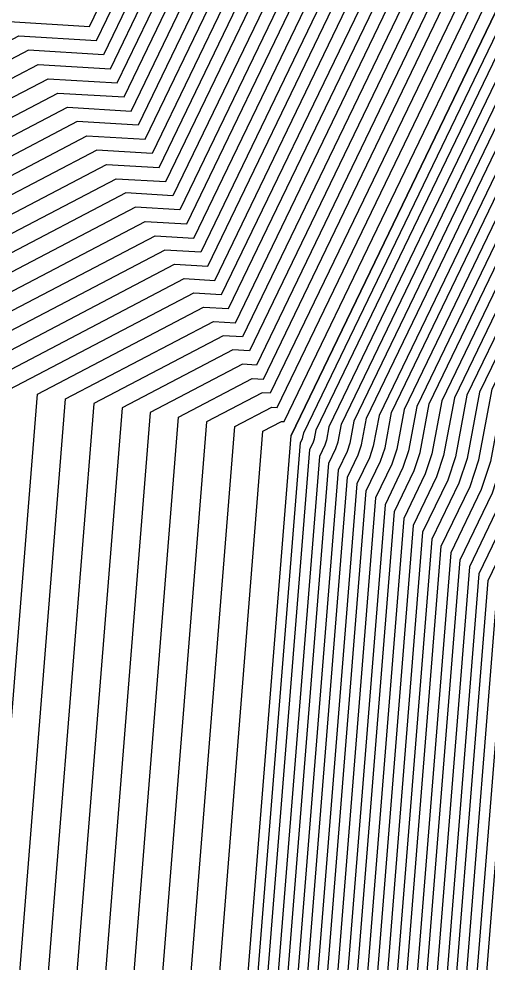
# Model space of a CAD drawing. Extents: x 7084 to 11035, y 13750 to 16729.
# Drawn here: x 8542.6 to 8570.5, y 15170.8 to 15227 of the extents above; entities that cross this region are included whole.
import ezdxf

# ---------------------------------------------------------------- set-up
doc = ezdxf.new("R2010")
doc.units = 0
doc.layers.add('Default', color=7, linetype='Continuous')

msp = doc.modelspace()

# ---------------------------------------------------------------- linework, layer by layer
at = {"layer": 'Default'}
for points in [[(8543.731, 15224.257), (8548.015, 15224.001), (8608.167, 15348.602), (8619.816, 15350.394), (8671.375, 15423.436), (8680.037, 15419.254), (8752.835, 15400.272), (8830.923, 15449.077), (8750.931, 15546.003), (8705.817, 15501.824), (8697.154, 15506.006), (8742.269, 15550.185), (8754.897, 15575.934), (8851.57, 15644.68), (9014.841, 15683.349), (9023.928, 15697.966), (9051.192, 15679.126), (9257.428, 15672.681), (9373.436, 15631.864), (9491.592, 15586.749), (9528.267, 15596.494), (9852.659, 15508.414)], [(8554.218, 15211.421), (8616.783, 15341.019), (8621.712, 15341.778), (8675.338, 15417.749), (8679.003, 15415.98), (8754.721, 15396.237), (8835.941, 15446.999), (8752.74, 15547.813), (8705.817, 15501.862), (8702.152, 15503.631), (8749.075, 15549.582), (8754.418, 15560.476), (8854.969, 15631.978), (9024.787, 15672.198), (9028.632, 15678.383), (9040.167, 15670.412), (9254.674, 15663.709), (9375.334, 15621.254), (9498.229, 15574.33), (9513.746, 15578.453), (9851.149, 15486.841)], [(8554.632, 15210.583), (8617.358, 15340.514), (8621.838, 15341.203), (8675.603, 15417.37), (8678.934, 15415.762), (8754.846, 15395.968), (8836.275, 15446.861), (8752.861, 15547.933), (8705.817, 15501.864), (8702.485, 15503.473), (8749.529, 15549.542), (8754.386, 15559.445), (8855.195, 15631.132), (9025.45, 15671.455), (9028.946, 15677.077), (9039.432, 15669.831), (9254.49, 15663.11), (9375.461, 15620.547), (9498.672, 15573.502), (9512.778, 15577.25), (9851.048, 15485.402)], [(8555.046, 15209.744), (8617.932, 15340.009), (8621.964, 15340.629), (8675.867, 15416.991), (8678.865, 15415.543), (8754.972, 15395.699), (8836.61, 15446.722), (8752.981, 15548.054), (8705.817, 15501.867), (8702.818, 15503.314), (8749.983, 15549.501), (8754.354, 15558.415), (8855.422, 15630.285), (9026.113, 15670.712), (9029.259, 15675.772), (9038.696, 15669.25), (9254.307, 15662.512), (9375.588, 15619.839), (9499.115, 15572.675), (9511.81, 15576.048), (9850.947, 15483.964)], [(8547.923, 15087.875), (8557.091, 15202.47), (8558.189, 15203.045), (8558.354, 15203.035), (8622.527, 15335.965), (8622.975, 15336.034), (8677.981, 15413.958), (8678.314, 15413.797), (8755.978, 15393.547), (8839.286, 15445.614), (8753.946, 15549.019), (8705.817, 15501.887), (8705.483, 15502.048), (8753.613, 15549.18), (8754.099, 15550.17), (8857.234, 15623.511), (9031.418, 15664.765), (9031.768, 15665.327), (9032.816, 15664.603), (9252.838, 15657.727), (9376.6, 15614.181), (9502.655, 15566.051), (9504.065, 15566.426), (9850.141, 15472.458)], [(9842.516, 15470.733), (9504.246, 15562.581), (9500.8, 15563.845), (9377.589, 15610.889), (9374.372, 15609.051), (9253.401, 15651.614), (9248.404, 15651.155), (9033.345, 15657.875), (9029.611, 15657.588), (8859.356, 15617.265), (8758.547, 15545.578), (8841.962, 15444.506), (8756.984, 15391.395), (8681.071, 15411.188), (8627.307, 15335.021), (8626.95, 15334.023), (8626.72, 15333.334), (8563.995, 15203.402)], [(9833.916, 15470.404), (9505.559, 15559.561), (9498.174, 15562.269), (9378.573, 15607.935), (9371.68, 15603.996), (9254.255, 15645.312), (9243.546, 15644.327), (9034.789, 15650.851), (9026.789, 15650.236), (8861.523, 15611.094), (8763.668, 15541.508), (8844.638, 15443.398), (8757.989, 15389.242), (8684.302, 15408.456), (8632.112, 15334.521), (8631.348, 15332.382), (8630.856, 15330.905), (8569.969, 15204.781)], [(8575.409, 14943.072), (8560.589, 15082.801), (8562.575, 15087.314), (8571.044, 15193.17), (8573.391, 15198.044), (8574.113, 15200.21), (8575.196, 15205.987), (8634.475, 15328.78), (8635.197, 15330.946), (8636.318, 15334.083), (8687.128, 15406.065), (8758.869, 15387.359), (8846.979, 15442.428), (8768.148, 15537.947), (8863.418, 15605.694), (9024.319, 15643.802), (9036.053, 15644.705), (9239.295, 15638.354), (9255.001, 15639.798), (9369.325, 15599.573), (9379.435, 15605.35), (9495.876, 15560.89), (9506.708, 15556.919), (9826.391, 15470.117)], [(9688.501, 14704.326), (9477.865, 14633.375), (9196.278, 14637.809), (9189.637, 14630.988), (9165.869, 14634.836), (9164.296, 14646.38), (8940.356, 14684.072), (8771.848, 14688.507), (8634.38, 14688.507), (8552.343, 14715.113), (8532.07, 14723.159), (8509.898, 14791.893), (8549.808, 14927.143), (8534.287, 15073.48), (8526.423, 15095.168), (8535.292, 15206.029), (8550.671, 15214.075), (8552.978, 15213.937), (8615.06, 15342.536), (8621.332, 15343.501), (8674.546, 15418.887), (8679.21, 15416.635), (8754.344, 15397.044), (8834.937, 15447.415)], [(8930.703, 14675.449), (8768.742, 14679.711), (8636.617, 14679.711), (8557.768, 14705.284), (8515.774, 14721.95), (8494.463, 14788.013), (8532.822, 14918.008), (8517.905, 15058.658), (8501.614, 15103.583), (8510.139, 15210.136), (8541.996, 15226.802), (8546.774, 15226.517), (8606.444, 15350.118)], [(9685.498, 14686.662), (9482.502, 14618.284), (9211.128, 14622.558), (9197.846, 14608.915), (9150.31, 14616.611), (9147.164, 14639.699), (8931.347, 14676.024), (8768.949, 14680.298), (8636.468, 14680.298), (8557.406, 14705.94), (8516.86, 14722.031), (8495.492, 14788.272), (8533.955, 14918.617), (8518.997, 15059.646), (8503.268, 15103.022), (8511.816, 15209.863), (8542.574, 15225.954), (8547.188, 15225.678), (8607.018, 15349.613)], [(8607.593, 15349.107), (8547.601, 15224.839), (8543.153, 15225.105), (8513.492, 15209.589), (8504.922, 15102.461), (8520.089, 15060.634), (8535.087, 14919.226), (8496.521, 14788.53), (8517.947, 14722.111), (8557.044, 14706.595), (8636.318, 14680.884), (8769.156, 14680.884), (8931.99, 14676.599), (9148.387, 14640.176), (9151.421, 14617.913), (9197.259, 14610.492), (9210.067, 14623.647), (9482.171, 14619.362), (9685.713, 14687.924)], [(9686.142, 14690.447), (9481.508, 14621.518), (9207.946, 14625.826), (9196.087, 14613.645), (9153.644, 14620.516), (9150.835, 14641.13), (8933.277, 14677.749), (8769.57, 14682.057), (8636.02, 14682.057), (8556.321, 14707.905), (8520.12, 14722.273), (8498.579, 14789.048), (8537.352, 14920.444), (8522.274, 15062.61), (8508.23, 15101.339), (8516.846, 15209.041), (8544.309, 15223.408), (8548.428, 15223.162), (8608.741, 15348.096)], [(8538.484, 14921.053), (8523.366, 15063.598), (8509.884, 15100.778), (8518.523, 15208.767), (8544.888, 15222.56), (8548.842, 15222.324), (8609.316, 15347.591)], [(8539.617, 14921.662), (8524.458, 15064.587), (8511.538, 15100.217), (8520.2, 15208.494), (8545.466, 15221.711), (8549.255, 15221.485), (8609.89, 15347.085)], [(8610.465, 15346.58), (8549.669, 15220.646), (8546.044, 15220.863), (8521.877, 15208.22), (8513.192, 15099.656), (8525.55, 15065.575), (8540.749, 14922.271), (8501.666, 14789.824), (8523.379, 14722.514), (8555.236, 14709.871), (8635.573, 14683.816), (8770.191, 14683.816), (8935.208, 14679.473), (9154.506, 14642.562), (9156.978, 14624.422), (9194.328, 14618.375), (9204.764, 14629.094)], [(9687, 14695.494), (9480.183, 14625.829), (9203.703, 14630.184), (9193.741, 14619.952), (9158.089, 14625.723), (9155.73, 14643.039), (8935.852, 14680.048), (8770.398, 14684.402), (8635.424, 14684.402), (8554.874, 14710.526), (8524.465, 14722.595), (8502.695, 14790.082), (8541.881, 14922.88), (8526.642, 15066.563), (8514.846, 15099.095), (8523.554, 15207.946), (8546.623, 15220.014), (8550.083, 15219.808), (8611.039, 15346.074)], [(8611.613, 15345.569), (8550.496, 15218.969), (8547.201, 15219.166), (8525.23, 15207.672), (8516.499, 15098.534), (8527.734, 15067.551), (8543.014, 14923.489), (8503.724, 14790.341), (8525.552, 14722.676), (8554.513, 14711.182), (8635.275, 14684.989), (8770.605, 14684.989), (8936.495, 14680.623), (9156.953, 14643.516), (9159.2, 14627.025), (9193.155, 14621.528), (9202.642, 14631.273), (9479.852, 14626.907), (9687.214, 14696.756)], [(8544.146, 14924.098), (8528.826, 15068.539), (8518.153, 15097.973), (8526.907, 15207.398), (8547.779, 15218.317), (8550.91, 15218.13), (8612.188, 15345.063)], [(9687.643, 14699.279), (9479.19, 14629.063), (9200.521, 14633.452), (9191.982, 14624.681), (9161.423, 14629.629), (9159.401, 14644.471), (8937.782, 14681.773), (8771.02, 14686.161), (8634.976, 14686.161), (8553.789, 14712.492), (8527.724, 14722.837), (8505.782, 14790.858), (8545.278, 14924.707), (8529.919, 15069.527), (8519.807, 15097.412), (8528.584, 15207.125), (8548.358, 15217.469), (8551.323, 15217.292), (8612.762, 15344.558)], [(8613.337, 15344.052), (8551.737, 15216.453), (8548.936, 15216.62), (8530.261, 15206.851), (8521.461, 15096.851), (8531.011, 15070.516), (8546.411, 14925.316), (8506.811, 14791.117), (8528.811, 14722.917), (8553.428, 14713.148), (8634.827, 14686.748), (8771.227, 14686.748), (8938.426, 14682.348), (9160.625, 14644.948), (9162.535, 14630.931), (9191.396, 14626.258), (9199.46, 14634.541), (9478.859, 14630.141), (9687.857, 14700.541)], [(8613.911, 15343.547), (8552.15, 15215.614), (8549.514, 15215.772), (8531.938, 15206.577), (8523.115, 15096.29), (8532.103, 15071.504), (8547.543, 14925.925), (8507.84, 14791.376), (8529.897, 14722.998), (8553.066, 14713.803), (8634.678, 14687.334), (8771.434, 14687.334), (8939.069, 14682.923), (9161.848, 14645.425), (9163.646, 14632.232), (9190.809, 14627.835), (9198.399, 14635.63), (9478.527, 14631.219), (9688.072, 14701.802)], [(8939.713, 14683.498), (8771.641, 14687.92), (8634.529, 14687.92), (8552.704, 14714.458), (8530.984, 14723.079), (8508.869, 14791.634), (8548.675, 14926.534), (8533.195, 15072.492), (8524.769, 15095.729), (8533.615, 15206.303), (8550.093, 15214.923), (8552.564, 15214.776), (8614.485, 15343.041)], [(8615.634, 15342.03), (8553.391, 15213.098), (8551.249, 15213.227), (8536.968, 15205.756), (8528.077, 15094.607), (8535.379, 15074.468), (8550.94, 14927.752), (8510.927, 14792.152), (8533.156, 14723.24)], [(9688.93, 14706.849), (9477.202, 14635.531), (9194.156, 14639.988), (9188.464, 14634.141), (9168.091, 14637.439), (9166.743, 14647.334), (8941.644, 14685.222), (8772.262, 14689.679), (8634.082, 14689.679), (8551.619, 14716.424), (8534.243, 14723.32), (8511.956, 14792.41), (8552.072, 14928.362), (8536.471, 15075.456), (8529.731, 15094.046), (8538.645, 15205.482), (8551.828, 15212.378), (8553.805, 15212.26), (8616.209, 15341.525)], [(9689.788, 14711.896), (9475.878, 14639.842), (9189.914, 14644.346), (9186.119, 14640.448), (9172.537, 14642.646), (9171.638, 14649.243), (8944.218, 14687.522), (8773.09, 14692.025), (8633.485, 14692.025), (8550.173, 14719.045), (8538.588, 14723.643), (8516.071, 14793.445), (8556.602, 14930.798), (8540.84, 15079.409), (8536.346, 15091.802), (8545.353, 15204.387), (8554.141, 15208.984), (8555.459, 15208.905), (8618.506, 15339.503)], [(8619.081, 15338.998), (8555.873, 15208.067), (8554.719, 15208.136), (8547.03, 15204.113), (8538, 15091.241), (8541.932, 15080.397), (8557.734, 14931.407), (8517.1, 14793.704), (8539.675, 14723.723), (8549.811, 14719.7), (8633.336, 14692.611), (8773.297, 14692.611), (8944.861, 14688.096), (9172.862, 14649.72), (9173.648, 14643.948), (9185.532, 14642.024), (9188.853, 14645.435)], [(8619.655, 15338.492), (8556.286, 15207.228), (8555.298, 15207.287), (8548.707, 15203.839), (8539.654, 15090.68), (8543.024, 15081.385), (8558.866, 14932.016), (8518.129, 14793.962), (8540.761, 14723.804), (8549.449, 14720.356), (8633.187, 14693.198), (8773.504, 14693.198), (8945.505, 14688.671), (9174.086, 14650.197), (9174.76, 14645.25), (9184.946, 14643.601), (9187.792, 14646.524), (9475.215, 14641.998), (9690.217, 14714.42)], [(8620.23, 15337.987), (8556.7, 15206.389), (8555.876, 15206.439), (8550.383, 15203.565), (8541.308, 15090.119), (8544.116, 15082.373), (8559.999, 14932.625), (8519.158, 14794.221), (8541.848, 14723.884), (8549.088, 14721.011), (8633.038, 14693.784), (8773.711, 14693.784), (8946.148, 14689.246), (9175.309, 14650.675), (9175.871, 14646.552), (9184.36, 14645.178)], [(9690.646, 14716.943), (9474.553, 14644.154), (9185.671, 14648.703), (9183.773, 14646.754), (9176.982, 14647.854), (9176.533, 14651.152), (8946.792, 14689.821), (8773.918, 14694.37), (8632.889, 14694.37), (8548.726, 14721.666), (8542.934, 14723.965), (8520.187, 14794.48), (8561.131, 14933.234), (8545.209, 15083.362), (8542.962, 15089.558), (8552.06, 15203.291), (8556.454, 15205.59), (8557.113, 15205.551), (8620.804, 15337.481)], [(8621.378, 15336.976), (8557.527, 15204.712), (8557.033, 15204.742), (8553.737, 15203.018), (8544.616, 15088.997), (8546.301, 15084.35), (8562.264, 14933.843), (8521.216, 14794.738), (8544.02, 14724.046), (8548.364, 14722.322), (8632.739, 14694.957), (8774.125, 14694.957), (8947.436, 14690.396), (9177.757, 14651.629), (9178.094, 14649.155), (9183.187, 14648.331), (9184.61, 14649.792), (9474.222, 14645.232), (9690.86, 14718.205)], [(9178.98, 14652.106), (8948.079, 14690.971), (8774.332, 14695.543), (8632.59, 14695.543), (8548.003, 14722.977), (8545.107, 14724.126), (8522.245, 14794.997), (8563.396, 14934.452), (8547.393, 15085.338), (8546.269, 15088.436), (8555.414, 15202.744), (8557.611, 15203.893), (8557.941, 15203.873), (8621.953, 15336.47)], [(8549.577, 15087.314), (8558.768, 15202.196), (8623.102, 15335.459), (8558.768, 15202.196)], [(8775.123, 14696.888), (8774.729, 14697.151), (8632.784, 14697.151), (8632.596, 14697.421), (8577.649, 14878.287), (8577.551, 14878.582), (8566.104, 14935.818), (8566.104, 14936.007), (8550.078, 15087.109), (8550.168, 15087.314), (8559.326, 15201.786), (8559.432, 15202.007), (8559.465, 15202.106), (8559.514, 15202.369), (8623.619, 15335.156)], [(8948.874, 14692.498), (8775.501, 14697.06), (8774.713, 14697.586), (8633.277, 14697.586), (8632.899, 14698.127), (8578.15, 14878.344), (8577.953, 14878.935), (8566.547, 14935.966), (8566.547, 14936.343), (8550.578, 15086.904), (8550.759, 15087.314), (8559.884, 15201.376), (8560.097, 15201.819), (8560.163, 15202.016), (8560.261, 15202.541), (8624.136, 15334.852)], [(8624.653, 15334.548), (8561.008, 15202.713), (8560.86, 15201.925), (8560.762, 15201.63), (8560.442, 15200.965), (8551.35, 15087.314), (8551.079, 15086.699), (8566.99, 14936.679), (8566.99, 14936.113), (8578.355, 14879.288), (8578.65, 14878.402), (8633.203, 14698.833), (8633.769, 14698.02), (8774.696, 14698.02), (8775.878, 14697.233), (8948.628, 14692.687), (8949.76, 14692.761), (9179.335, 14654.119)], [(8948.382, 14692.875), (8776.256, 14697.405), (8774.68, 14698.455), (8634.262, 14698.455), (8633.507, 14699.539), (8579.151, 14878.459), (8578.757, 14879.641), (8567.433, 14936.261), (8567.433, 14937.016), (8551.579, 15086.494), (8551.94, 15087.314), (8561, 15200.555), (8561.426, 15201.441), (8561.558, 15201.835), (8561.755, 15202.885), (8625.169, 15334.245)], [(8625.686, 15333.941), (8562.501, 15203.058), (8562.255, 15201.745), (8562.091, 15201.253), (8561.558, 15200.145), (8552.531, 15087.314), (8552.08, 15086.289), (8567.876, 14937.352), (8567.876, 14936.409), (8579.159, 14879.993), (8579.652, 14878.516), (8633.81, 14700.244), (8634.754, 14698.89), (8774.664, 14698.89), (8776.633, 14697.577), (8948.135, 14693.064), (8950.023, 14693.187)], [(8947.889, 14693.253), (8777.011, 14697.75), (8774.647, 14699.325), (8635.246, 14699.325), (8634.114, 14700.95), (8580.152, 14878.574), (8579.561, 14880.346), (8568.319, 14936.556), (8568.319, 14937.689), (8552.581, 15086.083), (8553.122, 15087.314), (8562.116, 15199.734), (8562.756, 15201.064), (8562.953, 15201.655), (8563.248, 15203.23), (8626.203, 15333.638)], [(8947.397, 14693.63), (8777.765, 14698.094), (8774.614, 14700.195), (8636.231, 14700.195), (8634.721, 14702.361), (8581.153, 14878.689), (8580.365, 14881.052), (8569.206, 14936.852), (8569.206, 14938.362), (8553.582, 15085.673), (8554.304, 15087.314), (8563.232, 15198.914), (8564.085, 15200.686), (8564.348, 15201.474), (8564.742, 15203.575), (8627.237, 15333.03)], [(8627.754, 15332.727), (8565.488, 15203.747), (8565.045, 15201.384), (8564.75, 15200.498), (8563.79, 15198.504), (8554.895, 15087.314), (8554.082, 15085.468), (8569.649, 14938.698), (8569.649, 14936.999), (8580.768, 14881.405), (8581.654, 14878.746), (8635.025, 14703.067), (8636.723, 14700.63), (8774.598, 14700.63), (8778.143, 14698.267), (8947.151, 14693.819), (8950.548, 14694.041)], [(8628.271, 15332.423), (8566.235, 15203.919), (8565.743, 15201.294), (8565.414, 15200.309), (8564.348, 15198.093), (8555.485, 15087.314), (8554.583, 15085.263), (8570.092, 14939.035), (8570.092, 14937.147), (8581.17, 14881.758), (8582.154, 14878.804), (8635.328, 14703.773), (8637.216, 14701.065), (8774.582, 14701.065), (8778.52, 14698.439), (8946.905, 14694.008)], [(8946.658, 14694.197), (8778.898, 14698.611), (8774.565, 14701.5), (8637.708, 14701.5), (8635.632, 14704.478), (8582.655, 14878.861), (8581.572, 14882.111), (8570.535, 14937.295), (8570.535, 14939.371), (8555.083, 15085.058), (8556.076, 15087.314), (8564.906, 15197.683), (8566.079, 15200.12), (8566.44, 15201.203), (8566.982, 15204.092), (8628.788, 15332.119)], [(8629.305, 15331.816), (8567.728, 15204.264), (8567.138, 15201.113), (8566.744, 15199.931), (8565.464, 15197.273), (8556.667, 15087.314), (8555.584, 15084.853), (8570.978, 14939.707), (8570.978, 14937.443), (8581.974, 14882.463), (8583.155, 14878.918), (8635.936, 14705.184), (8638.2, 14701.935), (8774.549, 14701.935), (8779.275, 14698.784), (8946.412, 14694.385)], [(8629.822, 15331.512), (8568.475, 15204.436), (8567.835, 15201.023), (8567.408, 15199.743), (8566.022, 15196.862), (8557.258, 15087.314), (8556.084, 15084.647), (8571.421, 14940.044), (8571.421, 14937.59), (8582.376, 14882.816), (8583.656, 14878.976), (8636.239, 14705.89), (8638.693, 14702.37)], [(8630.339, 15331.209), (8569.222, 15204.609), (8568.533, 15200.933), (8568.073, 15199.554), (8566.58, 15196.452), (8557.849, 15087.314), (8556.585, 15084.442), (8571.864, 14940.38), (8571.864, 14937.738), (8582.778, 14883.169), (8584.157, 14879.033), (8636.543, 14706.596), (8639.185, 14702.804), (8774.516, 14702.804), (8780.03, 14699.128), (8945.92, 14694.763), (8951.204, 14695.107), (9171.663, 14658.001), (9177.062, 14661.102), (9181.543, 14660.987), (9185.908, 14659.149), (9188.665, 14659.034)], [(8945.427, 14695.14), (8780.785, 14699.473), (8774.483, 14703.674), (8640.17, 14703.674), (8637.15, 14708.007), (8585.158, 14879.148), (8583.582, 14883.875), (8572.75, 14938.033), (8572.75, 14941.053), (8557.586, 15084.032), (8559.03, 15087.314), (8567.696, 15195.632), (8569.402, 15199.176), (8569.928, 15200.752), (8570.715, 15204.953), (8631.373, 15330.601)], [(8631.89, 15330.298), (8571.462, 15205.126), (8570.625, 15200.662), (8570.067, 15198.988), (8568.254, 15195.221), (8559.621, 15087.314), (8558.087, 15083.827), (8573.194, 14941.39), (8573.194, 14938.181), (8583.984, 14884.228), (8585.658, 14879.206), (8637.454, 14708.713), (8640.662, 14704.109), (8774.467, 14704.109), (8781.163, 14699.645), (8945.181, 14695.329)], [(8944.935, 14695.518), (8781.54, 14699.818), (8774.45, 14704.544), (8641.154, 14704.544), (8637.757, 14709.418), (8586.159, 14879.263), (8584.386, 14884.581), (8573.637, 14938.329), (8573.637, 14941.726), (8558.587, 15083.622), (8560.212, 15087.314), (8568.812, 15194.811), (8570.732, 15198.799), (8571.323, 15200.571), (8572.209, 15205.298), (8632.407, 15329.994)], [(8632.924, 15329.69), (8572.956, 15205.47), (8572.02, 15200.481), (8571.397, 15198.61), (8569.37, 15194.401), (8560.803, 15087.314), (8559.088, 15083.417), (8574.08, 14942.062), (8574.08, 14938.477), (8584.788, 14884.933), (8586.659, 14879.321), (8638.061, 14710.124), (8641.647, 14704.979), (8774.434, 14704.979), (8781.918, 14699.99), (8944.689, 14695.706)], [(8633.441, 15329.387), (8573.702, 15205.643), (8572.718, 15200.391), (8572.061, 15198.422), (8569.928, 15193.99), (8561.394, 15087.314), (8559.588, 15083.211), (8574.523, 14942.399), (8574.523, 14938.624), (8585.191, 14885.286), (8587.16, 14879.378), (8638.364, 14710.83), (8642.139, 14705.414), (8774.417, 14705.414), (8782.295, 14700.162), (8944.443, 14695.895), (8951.992, 14696.388), (9167.478, 14660.118)], [(8574.966, 14938.772), (8574.966, 14942.735), (8560.089, 15083.006), (8561.984, 15087.314), (8570.486, 15193.58), (8572.726, 15198.233), (8573.415, 15200.301), (8574.449, 15205.815), (8633.958, 15329.083)], [(8634.992, 15328.476), (8575.943, 15206.16), (8574.81, 15200.12), (8574.055, 15197.855), (8571.602, 15192.759), (8563.166, 15087.314), (8561.09, 15082.596), (8575.852, 14943.408), (8575.852, 14939.067), (8586.397, 14886.345), (8588.662, 14879.55), (8639.275, 14712.947), (8643.616, 14706.719), (8774.368, 14706.719), (8783.427, 14700.679), (8943.704, 14696.461)], [(8943.458, 14696.65), (8783.805, 14700.851), (8774.352, 14707.154), (8644.109, 14707.154), (8639.579, 14713.653), (8589.162, 14879.608), (8586.799, 14886.698), (8576.295, 14939.215), (8576.295, 14943.745), (8561.591, 15082.391), (8563.757, 15087.314), (8572.16, 15192.349), (8574.72, 15197.667), (8575.508, 15200.03), (8576.689, 15206.332), (8635.509, 15328.172)], [(9685.927, 14689.185), (9481.839, 14620.44), (9209.006, 14624.737), (9196.673, 14612.068), (9152.532, 14619.215), (9149.611, 14640.653), (8932.634, 14677.174), (8769.363, 14681.471), (8636.169, 14681.471), (8556.683, 14707.25), (8519.033, 14722.192), (8497.55, 14788.789), (8536.219, 14919.835), (8521.181, 15061.622), (8506.576, 15101.9), (8515.169, 15209.315), (8543.731, 15224.257)], [(9689.144, 14708.111), (9476.871, 14636.608), (9193.096, 14641.077), (9187.878, 14635.718), (9169.203, 14638.741), (9167.967, 14647.811), (8942.287, 14685.797), (8772.469, 14690.266), (8633.932, 14690.266), (8551.258, 14717.079), (8535.329, 14723.401), (8512.985, 14792.669), (8553.205, 14928.971), (8537.564, 15076.445), (8531.384, 15093.485), (8540.322, 15205.208), (8552.406, 15211.53), (8554.218, 15211.421)], [(9689.359, 14709.373), (9476.54, 14637.686), (9192.035, 14642.167), (9187.291, 14637.294), (9170.314, 14640.043), (9169.191, 14648.288), (8942.931, 14686.372), (8772.676, 14690.852), (8633.783, 14690.852), (8550.896, 14717.735), (8536.416, 14723.481), (8514.014, 14792.928), (8554.337, 14929.58), (8538.656, 15077.433), (8533.038, 15092.924), (8541.999, 15204.934), (8552.984, 15210.681), (8554.632, 15210.583)], [(9689.573, 14710.634), (9476.209, 14638.764), (9190.974, 14643.256), (9186.705, 14638.871), (9171.426, 14641.345), (9170.414, 14648.766), (8943.574, 14686.947), (8772.883, 14691.439), (8633.634, 14691.439), (8550.534, 14718.39), (8537.502, 14723.562), (8515.042, 14793.186), (8555.469, 14930.189), (8539.748, 15078.421), (8534.692, 15092.363), (8543.676, 15204.66), (8553.563, 15209.833), (8555.046, 15209.744)], [(8569.969, 15204.781), (8569.23, 15200.842), (8568.738, 15199.365), (8567.138, 15196.042), (8558.44, 15087.314), (8557.086, 15084.237), (8572.307, 14940.717), (8572.307, 14937.886), (8583.18, 14883.522), (8584.657, 14879.091), (8636.846, 14707.301), (8639.677, 14703.239), (8774.5, 14703.239), (8780.408, 14699.301), (8945.674, 14694.952)], [(8563.995, 15203.402), (8563.65, 15201.564), (8563.42, 15200.875), (8562.674, 15199.324), (8553.713, 15087.314), (8553.081, 15085.878), (8568.762, 14938.025), (8568.762, 14936.704), (8579.963, 14880.699), (8580.653, 14878.631), (8634.417, 14701.656), (8635.739, 14699.76), (8774.631, 14699.76), (8777.388, 14697.922), (8947.643, 14693.442)]]:
    msp.add_lwpolyline(points, dxfattribs=at)

doc.saveas('drawing.dxf')
